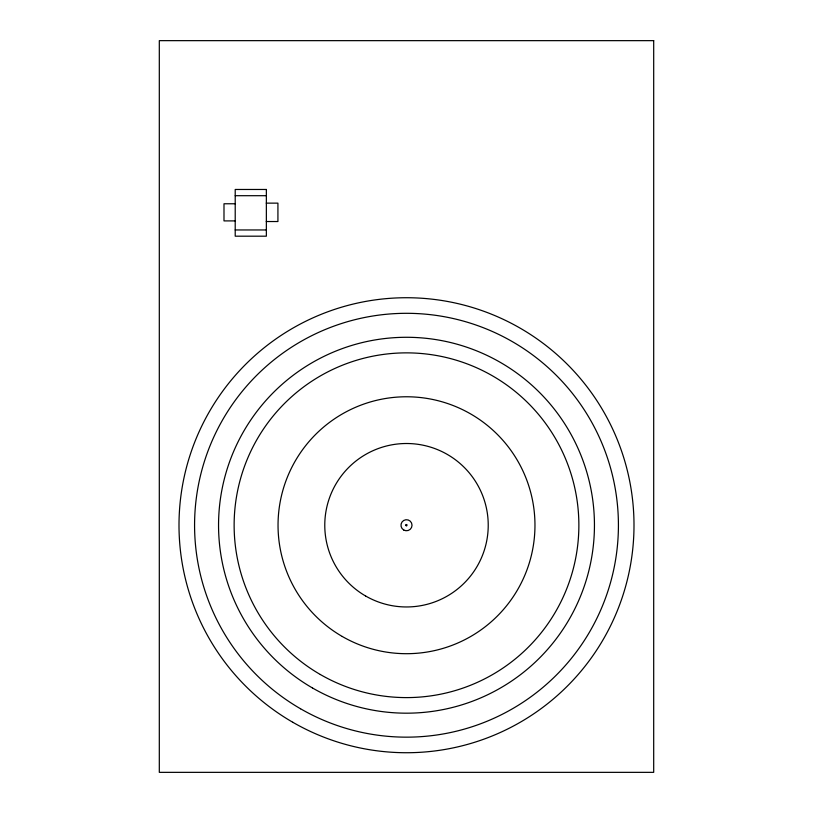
<?xml version="1.0" encoding="UTF-8"?>
<svg xmlns="http://www.w3.org/2000/svg" width="813" height="813" viewBox="0 0 813 813"><rect width="100%" height="100%" fill="white"/><g stroke="black" fill="none" stroke-linecap="round" stroke-linejoin="round"><path stroke-width="1.22" d="M235.211 195.699L266.359 195.699M266.247 203.138L277.924 203.138L277.924 221.532L266.247 221.532M235.15 203.768L223.992 203.768L223.992 220.902L235.15 220.902M235.211 229.957L266.359 229.957M405.748 525.035C406.703 528.003 408.065 522.932 405.748 525.035M653.693 40.65L159.307 40.65L159.307 772.35L653.693 772.35L653.693 40.65M266.359 189.47L235.211 189.47L235.211 236.187L266.359 236.187L266.359 189.47M292.751 722.249A227.498 227.498 0 0 0 633.998 525.228A227.498 227.498 0 0 0 292.751 328.208A227.498 227.498 0 0 0 292.751 722.249M403.736 530.015A5.528 5.528 0 0 0 412.028 525.228A5.528 5.528 0 0 0 403.736 520.442A5.528 5.528 0 0 0 403.736 530.015M300.536 708.763A211.919 211.919 0 0 0 618.419 525.228A211.919 211.919 0 0 0 300.536 341.704A211.919 211.919 0 0 0 300.536 708.763M312.527 688.001A187.945 187.945 0 0 0 594.445 525.228A187.945 187.945 0 0 0 312.527 362.466A187.945 187.945 0 0 0 312.527 688.001M320.312 674.505A172.366 172.366 0 0 0 578.866 525.228A172.366 172.366 0 0 0 320.312 375.962A172.366 172.366 0 0 0 320.312 674.505M342.273 636.488A128.464 128.464 0 0 0 534.964 525.228A128.464 128.464 0 0 0 342.273 413.98A128.464 128.464 0 0 0 342.273 636.488M365.637 596.01A81.727 81.727 0 0 0 488.227 525.228A81.727 81.727 0 0 0 365.637 454.457A81.727 81.727 0 0 0 365.637 596.01"/></g></svg>
